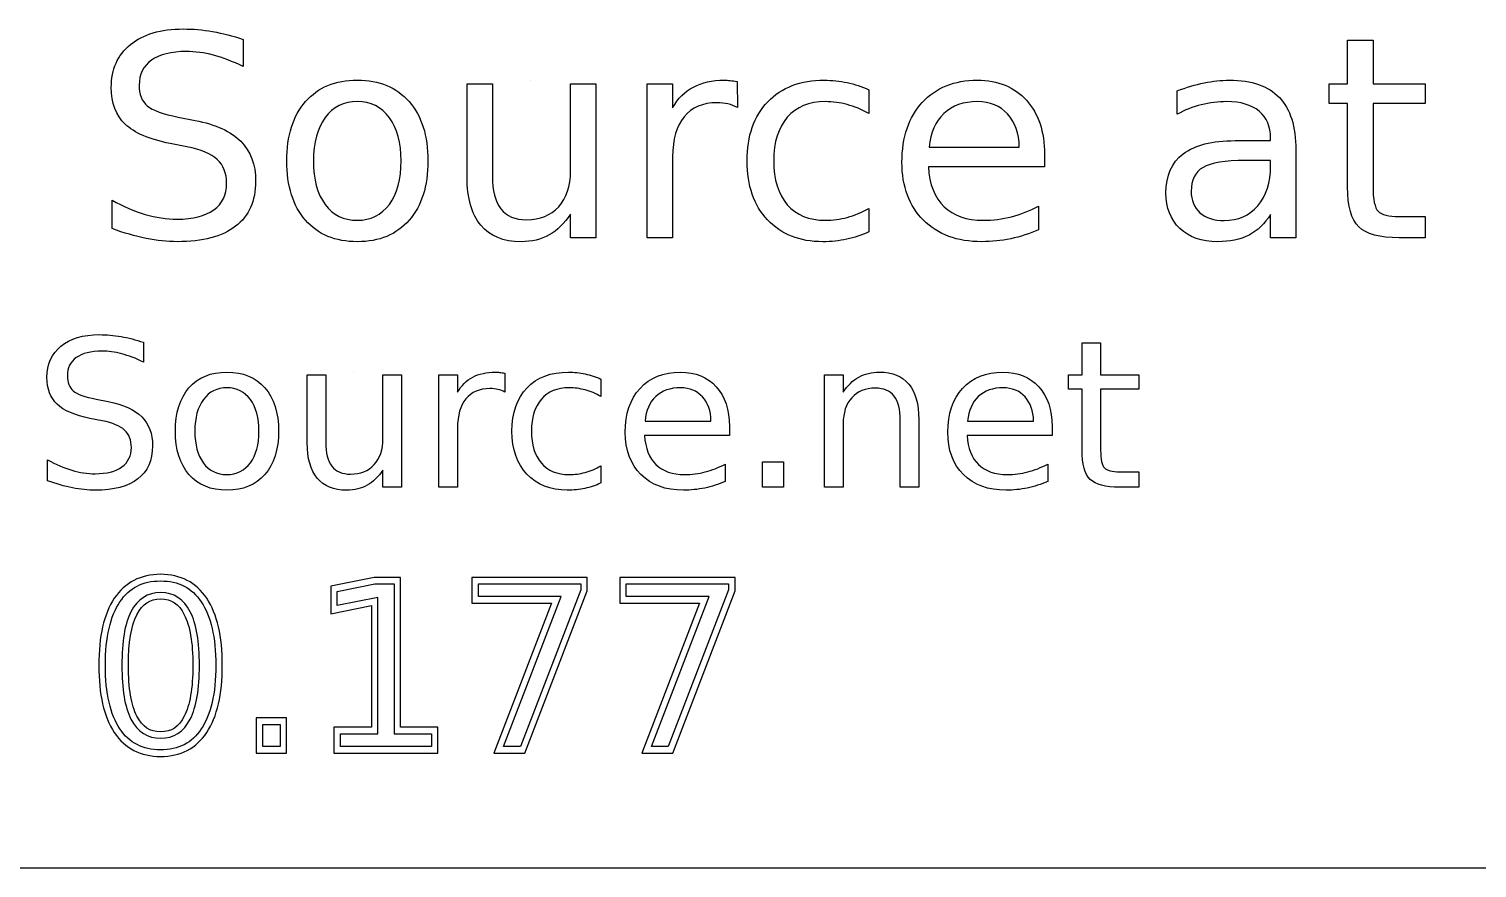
# Model space of a CAD drawing. Extents: x 9 to 461, y 6 to 31.
# Drawn here: x 81.01 to 101.88, y 5.5 to 17.59 of the extents above; entities that cross this region are included whole.
import ezdxf

# ---------------------------------------------------------------- set-up
doc = ezdxf.new("R2010")
doc.units = 0
doc.layers.get('0').update_dxf_attribs({"linetype": 'CONTINUOUS'})

msp = doc.modelspace()

# ---------------------------------------------------------------- linework, layer by layer
at = {"color": 3}
for p, q in [((84.098504, 17.439572), (84.098504, 17.049713)), ((84.098504, 17.439559), (84.098504, 17.439572)), ((100.01345, 16.798383), (100.01345, 17.427698)), ((100.01345, 17.427698), (100.379561, 17.427698)), ((100.379561, 17.427698), (100.379561, 16.798383)), ((85.743033, 16.851815), (85.743033, 16.851815)), ((87.324239, 15.456635), (87.324239, 16.798383)), ((87.324239, 16.798383), (87.688371, 16.798383)), ((87.688371, 16.798383), (87.688371, 15.470488)), ((88.240507, 16.851815), (88.240507, 16.851815)), ((88.816389, 15.541731), (88.816389, 16.798383)), ((88.816389, 16.798383), (89.180521, 16.798383)), ((89.180521, 16.798383), (89.180521, 14.581926)), ((89.920657, 14.581922), (89.920657, 16.798379)), ((89.920657, 16.798379), (90.286768, 16.798379)), ((90.286768, 16.798379), (90.286768, 16.454036)), ((91.216891, 16.832062), (91.218867, 16.457998)), ((93.11275, 16.713295), (93.11275, 16.713286)), ((93.11275, 16.713286), (93.11275, 16.372902)), ((97.557531, 16.361023), (97.557531, 16.69745)), ((99.746288, 16.515389), (99.746288, 16.798383)), ((99.746288, 16.798383), (100.01345, 16.798383)), ((100.379561, 16.798383), (101.129594, 16.798383)), ((101.129594, 16.798383), (101.129594, 16.515389)), ((85.743033, 16.543094), (85.743033, 16.543094)), ((100.01345, 16.515389), (99.746288, 16.515389)), ((100.01345, 15.31217), (100.01345, 16.515389)), ((101.129594, 16.515389), (100.379561, 16.515389)), ((100.379561, 16.515389), (100.379561, 15.31217)), ((83.162447, 16.321446), (83.403882, 16.271966)), ((83.287123, 15.891992), (83.043708, 15.939492)), ((93.983497, 15.886073), (95.281707, 15.888052)), ((98.39266, 15.981065), (98.903237, 15.981065)), ((98.903237, 15.981065), (98.903237, 16.016685)), ((90.286768, 15.74952), (90.286768, 14.581922)), ((95.645839, 15.781187), (95.645839, 15.603079)), ((95.645839, 15.781181), (95.645839, 15.781187)), ((98.903237, 15.696093), (98.541084, 15.696091)), ((98.903237, 15.614953), (98.903237, 15.696093)), ((99.267369, 15.846494), (99.267369, 14.581926)), ((99.267369, 15.846489), (99.267369, 15.846494)), ((87.324239, 15.456635), (87.324239, 15.456635)), ((95.645839, 15.603079), (93.971623, 15.603079)), ((82.208579, 14.712526), (82.208579, 15.124154)), ((95.560743, 15.039067), (95.560743, 14.694725)), ((88.816389, 14.581926), (88.816389, 14.922311)), ((93.11275, 15.003454), (93.11275, 14.667027)), ((98.903237, 14.581926), (98.903237, 14.918353)), ((100.755565, 14.886689), (101.129592, 14.886689)), ((101.129592, 14.886689), (101.129592, 14.581926)), ((89.180521, 14.581926), (88.816389, 14.581926)), ((90.286768, 14.581922), (89.920657, 14.581922)), ((99.267369, 14.581926), (98.903237, 14.581926)), ((101.129592, 14.581926), (100.755565, 14.581926)), ((82.661255, 13.075518), (82.661262, 13.075529)), ((82.661262, 13.075529), (82.661262, 12.790439)), ((96.186405, 12.60665), (96.186405, 13.066846)), ((96.186405, 13.066846), (96.45413, 13.066846)), ((96.45413, 13.066846), (96.45413, 12.60665)), ((83.863852, 12.645723), (83.863852, 12.645723)), ((85.020131, 11.625476), (85.020131, 12.60665)), ((85.020131, 12.60665), (85.286408, 12.60665)), ((85.286408, 12.60665), (85.286408, 11.635606)), ((85.690165, 12.645723), (85.690165, 12.645723)), ((86.111284, 11.687704), (86.111284, 12.60665)), ((86.111284, 12.60665), (86.377562, 12.60665)), ((86.377562, 12.60665), (86.377562, 10.985832)), ((86.918803, 10.985831), (86.918803, 12.60665)), ((86.918803, 12.60665), (87.186527, 12.60665)), ((87.186527, 12.60665), (87.186527, 12.354844)), ((87.866696, 12.631295), (87.868139, 12.357738)), ((89.253069, 12.544427), (89.253069, 12.544422)), ((89.253069, 12.544422), (89.253069, 12.295511)), ((92.475892, 10.985832), (92.475892, 12.60665)), ((92.475892, 12.60665), (92.743616, 12.60665)), ((92.743616, 12.60665), (92.743616, 12.354844)), ((95.991039, 12.399706), (95.991039, 12.60665)), ((95.991039, 12.60665), (96.186405, 12.60665)), ((96.45413, 12.60665), (97.002603, 12.60665)), ((97.002603, 12.60665), (97.002603, 12.399706)), ((83.863852, 12.419966), (83.863852, 12.419966)), ((96.186405, 12.399706), (95.991039, 12.399706)), ((96.186405, 11.519833), (96.186405, 12.399706)), ((97.002603, 12.399706), (96.45413, 12.399706)), ((96.45413, 12.399706), (96.45413, 11.519834)), ((81.976754, 12.257879), (82.153307, 12.221699)), ((82.067921, 11.943848), (81.88992, 11.978578)), ((89.889819, 11.939513), (90.839154, 11.94096)), ((92.74362, 11.901883), (92.74362, 10.985832)), ((93.567049, 10.985832), (93.567049, 11.955428)), ((93.833326, 11.964113), (93.833326, 11.964111)), ((93.833326, 11.964111), (93.833326, 10.985832)), ((94.538092, 11.939513), (95.487428, 11.94096)), ((87.186524, 11.839655), (87.186524, 10.985831)), ((91.105432, 11.732566), (89.881136, 11.732566)), ((91.105432, 11.86281), (91.105432, 11.732566)), ((91.105432, 11.862809), (91.105432, 11.86281)), ((95.753705, 11.732566), (94.529409, 11.732566)), ((95.753705, 11.86281), (95.753705, 11.732566)), ((95.753705, 11.862809), (95.753705, 11.86281)), ((85.020127, 11.625476), (85.020131, 11.625476)), ((81.279223, 11.081338), (81.279223, 11.382347)), ((89.253069, 11.294086), (89.253069, 11.048069)), ((91.043204, 11.32013), (91.043204, 11.068324)), ((91.5801, 11.35341), (91.88545, 11.35341)), ((91.5801, 10.985832), (91.5801, 11.35341)), ((91.88545, 11.35341), (91.88545, 10.985832)), ((95.691477, 11.32013), (95.691477, 11.068324)), ((86.111284, 10.985832), (86.111284, 11.234743)), ((96.729085, 11.208694), (97.002598, 11.208694)), ((97.002598, 11.208694), (97.002598, 10.985831)), ((86.377562, 10.985832), (86.111284, 10.985832)), ((87.186524, 10.985831), (86.918803, 10.985831)), ((91.88545, 10.985832), (91.5801, 10.985832)), ((92.74362, 10.985832), (92.475892, 10.985832)), ((93.833326, 10.985832), (93.567049, 10.985832)), ((97.002598, 10.985831), (96.72909, 10.985831)), ((82.908203, 9.732375), (82.908203, 9.732422)), ((82.908203, 9.636722), (82.908203, 9.636722)), ((85.984375, 9.687502), (85.359375, 9.562502)), ((86.367188, 9.6875), (85.984375, 9.687502)), ((86.367188, 7.527344), (86.367188, 9.6875)), ((87.394531, 9.687502), (87.394531, 9.640632)), ((89.056641, 9.6875), (87.394531, 9.687502)), ((87.394531, 9.640632), (87.394531, 9.316413)), ((89.056641, 9.492195), (89.056641, 9.6875)), ((89.525391, 9.687502), (89.525391, 9.640632)), ((91.1875, 9.6875), (89.525391, 9.687502)), ((89.525391, 9.640632), (89.525391, 9.316413)), ((91.1875, 9.492188), (91.1875, 9.6875)), ((82.908203, 9.470705), (82.908203, 9.470705)), ((85.359375, 9.562502), (85.359375, 9.164064)), ((85.453125, 9.484375), (85.994141, 9.593752)), ((85.453125, 9.28125), (85.453125, 9.484375)), ((86.039062, 9.398438), (85.453125, 9.28125)), ((85.994141, 9.593752), (86.271484, 9.593752)), ((86.039062, 7.433594), (86.039062, 9.398438)), ((86.271484, 9.593752), (86.271484, 7.433596)), ((87.490234, 9.593752), (88.962891, 9.593752)), ((87.490234, 9.410156), (87.490234, 9.593752)), ((88.681641, 9.410156), (87.490234, 9.410156)), ((87.849609, 7.25), (88.681641, 9.410156)), ((88.962891, 9.509772), (88.091797, 7.25)), ((88.158203, 7.154304), (89.056641, 9.492195)), ((88.962891, 9.593752), (88.962891, 9.509772)), ((89.619141, 9.593752), (91.091797, 9.593752)), ((89.619141, 9.410156), (89.619141, 9.593752)), ((90.8125, 9.410156), (89.619141, 9.410156)), ((89.980469, 7.25), (90.8125, 9.410156)), ((91.091797, 9.509772), (90.222656, 7.25)), ((90.287109, 7.154304), (91.1875, 9.492188)), ((91.091797, 9.593752), (91.091797, 9.509772)), ((82.908203, 9.376955), (82.908203, 9.376955)), ((85.359375, 9.164064), (85.945312, 9.281252)), ((85.945312, 9.281252), (85.945312, 7.527346)), ((87.394531, 9.316413), (88.542969, 9.316413)), ((88.542969, 9.316413), (87.710938, 7.154304)), ((89.525391, 9.316413), (90.673828, 9.316413)), ((90.673828, 9.316413), (89.841797, 7.154304)), ((84.722656, 7.664067), (84.283203, 7.664063)), ((84.283203, 7.664063), (84.283203, 7.617193)), ((84.283203, 7.617193), (84.283203, 7.154302)), ((84.378906, 7.570313), (84.628906, 7.570313)), ((84.378906, 7.25), (84.378906, 7.570313)), ((84.628906, 7.570313), (84.628906, 7.25)), ((84.722656, 7.154302), (84.722656, 7.664067)), ((85.945312, 7.527346), (85.40625, 7.527346)), ((85.40625, 7.527346), (85.40625, 7.480476)), ((86.904297, 7.527344), (86.367188, 7.527344)), ((86.904297, 7.154304), (86.904297, 7.527344)), ((82.240234, 7.453125), (82.240234, 7.451125)), ((85.40625, 7.480476), (85.40625, 7.154304)), ((85.5, 7.25), (85.5, 7.433594)), ((85.5, 7.433594), (86.039062, 7.433594)), ((86.271484, 7.433596), (86.810547, 7.433596)), ((86.810547, 7.433596), (86.810547, 7.25)), ((84.283203, 7.154302), (84.722656, 7.154302)), ((84.628906, 7.25), (84.378906, 7.25)), ((85.40625, 7.154304), (86.904297, 7.154304)), ((86.810547, 7.25), (85.5, 7.25)), ((87.710938, 7.154304), (88.158203, 7.154304)), ((88.091797, 7.25), (87.849609, 7.25)), ((89.841797, 7.154304), (90.287109, 7.154304)), ((90.222656, 7.25), (89.980469, 7.25))]:
    msp.add_line(p, q, dxfattribs=at)
at = {"color": 7}
msp.add_line((153.675, 5.5), (13.675, 5.5), dxfattribs=at)
at = {"color": 3}
for points in [[(82.471783, 17.364356), (82.656488, 17.514759), (82.910457, 17.58996), (83.23369, 17.58996)], [(83.23369, 17.58996), (83.372219, 17.58996), (83.513386, 17.577427), (83.657192, 17.55236)], [(83.657192, 17.55236), (83.800997, 17.527293), (83.948101, 17.489693), (84.098504, 17.439559)], [(82.196705, 16.746915), (82.196705, 17.00814), (82.288398, 17.213954), (82.471783, 17.364356)], [(82.774567, 17.138764), (82.657148, 17.054327), (82.598438, 16.934269), (82.598438, 16.77859)], [(83.279207, 17.265419), (83.061519, 17.265419), (82.893306, 17.223201), (82.774567, 17.138764)], [(83.669065, 17.211989), (83.534495, 17.247609), (83.404542, 17.265419), (83.279207, 17.265419)], [(84.098504, 17.049713), (83.946782, 17.122276), (83.803636, 17.176368), (83.669065, 17.211989)], [(82.396582, 16.218528), (82.263331, 16.345183), (82.196705, 16.521312), (82.196705, 16.746915)], [(82.598438, 16.77859), (82.598438, 16.647977), (82.637358, 16.549028), (82.715198, 16.481743)], [(84.994979, 16.543094), (85.175726, 16.748908), (85.425077, 16.851815), (85.743033, 16.851815)], [(85.743033, 16.851815), (86.05967, 16.851815), (86.308361, 16.748908), (86.489108, 16.543094)], [(90.286768, 16.454036), (90.363289, 16.588607), (90.462897, 16.688215), (90.585594, 16.752862)], [(90.585594, 16.752862), (90.708291, 16.818829), (90.857374, 16.851812), (91.032843, 16.851812)], [(91.032843, 16.851812), (91.05791, 16.851812), (91.085616, 16.849845), (91.115963, 16.845912)], [(91.115963, 16.845912), (91.14631, 16.843245), (91.179952, 16.838629), (91.216891, 16.832062)], [(91.656222, 16.541122), (91.855439, 16.748255), (92.127879, 16.851822), (92.47354, 16.851822)], [(92.47354, 16.851822), (92.585682, 16.851822), (92.695185, 16.839949), (92.80205, 16.816202)], [(92.80205, 16.816202), (92.908915, 16.793775), (93.012482, 16.759473), (93.11275, 16.713295)], [(93.884548, 16.531214), (94.081127, 16.744944), (94.34565, 16.851809), (94.678119, 16.851809)], [(94.678119, 16.851809), (94.976285, 16.851809), (95.211783, 16.755499), (95.384614, 16.562878)], [(97.557531, 16.69745), (97.690782, 16.748903), (97.820076, 16.787163), (97.945411, 16.81223)], [(97.945411, 16.81223), (98.070746, 16.838617), (98.192783, 16.85181), (98.311522, 16.85181)], [(98.311522, 16.85181), (98.632117, 16.85181), (98.871573, 16.768693), (99.029892, 16.602459)], [(84.725838, 15.688175), (84.725838, 16.052308), (84.815552, 16.337281), (84.994979, 16.543094)], [(85.743033, 16.543094), (85.547774, 16.543094), (85.393413, 16.466574), (85.279952, 16.313533)], [(86.204135, 16.311554), (86.090674, 16.465914), (85.936973, 16.543094), (85.743033, 16.543094)], [(86.489108, 16.543094), (86.669855, 16.337281), (86.760228, 16.052308), (86.760228, 15.688175)], [(90.925978, 16.527258), (90.720165, 16.527258), (90.561846, 16.459973), (90.451023, 16.325403)], [(91.084297, 16.509448), (91.036804, 16.521321), (90.984031, 16.527258), (90.925978, 16.527258)], [(91.218867, 16.457998), (91.177967, 16.481745), (91.13311, 16.498895), (91.084297, 16.509448)], [(91.359375, 15.688182), (91.359375, 16.049676), (91.458324, 16.333989), (91.656222, 16.541122)], [(92.489372, 16.543097), (92.253214, 16.543097), (92.069829, 16.467896), (91.939216, 16.317494)], [(92.80205, 16.499557), (92.699143, 16.528584), (92.594917, 16.543097), (92.489372, 16.543097)], [(93.11275, 16.372902), (93.009843, 16.429635), (92.906277, 16.471854), (92.80205, 16.499557)], [(93.59166, 15.66838), (93.59166, 16.031193), (93.689289, 16.318804), (93.884548, 16.531214)], [(94.682077, 16.543094), (94.478902, 16.543094), (94.315966, 16.485704), (94.193269, 16.370923)], [(95.113494, 16.364986), (95.00531, 16.483725), (94.861504, 16.543094), (94.682077, 16.543094)], [(95.384614, 16.562878), (95.558764, 16.371577), (95.645839, 16.111011), (95.645839, 15.781181)], [(97.903853, 16.497573), (97.783795, 16.467226), (97.668354, 16.42171), (97.557531, 16.361023)], [(98.273922, 16.543093), (98.147267, 16.543093), (98.023911, 16.52792), (97.903853, 16.497573)], [(98.737003, 16.404565), (98.6275, 16.496917), (98.473139, 16.543093), (98.273922, 16.543093)], [(99.029892, 16.602459), (99.18821, 16.436224), (99.267369, 16.184234), (99.267369, 15.846489)], [(82.715198, 16.481743), (82.794357, 16.415776), (82.94344, 16.362344), (83.162447, 16.321446)], [(85.279952, 16.313533), (85.166491, 16.161811), (85.10976, 15.953358), (85.10976, 15.688175)], [(86.374327, 15.688175), (86.374327, 15.95072), (86.317596, 16.158513), (86.204135, 16.311554)], [(90.451023, 16.325403), (90.34152, 16.192152), (90.286768, 16.000191), (90.286768, 15.74952)], [(91.939216, 16.317494), (91.808603, 16.168411), (91.743297, 15.958639), (91.743297, 15.688178)], [(94.193269, 16.370923), (94.071892, 16.256142), (94.001968, 16.094526), (93.983497, 15.886073)], [(95.281707, 15.888052), (95.27904, 16.087269), (95.222969, 16.246247), (95.113494, 16.364986)], [(98.903237, 16.016685), (98.903237, 16.184238), (98.847826, 16.313532), (98.737003, 16.404565)], [(83.043708, 15.939492), (82.745542, 15.998859), (82.529833, 16.091871), (82.396582, 16.218528)], [(83.403882, 16.271966), (83.702048, 16.215233), (83.921715, 16.114964), (84.062882, 15.971161)], [(83.724477, 15.707947), (83.636082, 15.789745), (83.490298, 15.851093), (83.287123, 15.891992)], [(84.062882, 15.971161), (84.205369, 15.828675), (84.276612, 15.637374), (84.276612, 15.397258)], [(97.644606, 15.791083), (97.81216, 15.917738), (98.061511, 15.981065), (98.39266, 15.981065)], [(83.859047, 15.367563), (83.859047, 15.512688), (83.81419, 15.62615), (83.724477, 15.707947)], [(84.994979, 14.833257), (84.815552, 15.04039), (84.725838, 15.325362), (84.725838, 15.688175)], [(85.10976, 15.688175), (85.10976, 15.422992), (85.165831, 15.21388), (85.277973, 15.060839)], [(86.204135, 15.062818), (86.317596, 15.215859), (86.374327, 15.424312), (86.374327, 15.688175)], [(86.760228, 15.688175), (86.760228, 15.325362), (86.669855, 15.04039), (86.489108, 14.833257)], [(91.654243, 14.839201), (91.457664, 15.048972), (91.359375, 15.331966), (91.359375, 15.688182)], [(91.743297, 15.688178), (91.743297, 15.417718), (91.808603, 15.207287), (91.939216, 15.056884)], [(93.90038, 14.833251), (93.694567, 15.039064), (93.59166, 15.317441), (93.59166, 15.66838)], [(97.395255, 15.227074), (97.395255, 15.476425), (97.478372, 15.664428), (97.644606, 15.791083)], [(98.541084, 15.696091), (98.246876, 15.696091), (98.043041, 15.662448), (97.929579, 15.595163)], [(87.522137, 14.762013), (87.390205, 14.920332), (87.324239, 15.151872), (87.324239, 15.456635)], [(87.688371, 15.470488), (87.688371, 15.260716), (87.72927, 15.103057), (87.811068, 14.997512)], [(88.644218, 15.029176), (88.758999, 15.154511), (88.816389, 15.325363), (88.816389, 15.541731)], [(93.971623, 15.603079), (93.987456, 15.352408), (94.062658, 15.161107), (94.197227, 15.029176)], [(97.929579, 15.595163), (97.816118, 15.527878), (97.759387, 15.413098), (97.759387, 15.250821)], [(98.719192, 15.043028), (98.841889, 15.186834), (98.903237, 15.377476), (98.903237, 15.614953)], [(83.673023, 14.983641), (83.797039, 15.073355), (83.859047, 15.201329), (83.859047, 15.367563)], [(84.276612, 15.397258), (84.276612, 15.110965), (84.180302, 14.893937), (83.987681, 14.746174)], [(97.759387, 15.250821), (97.759387, 15.121528), (97.801605, 15.018621), (97.886042, 14.9421)], [(100.173745, 14.738266), (100.066882, 14.843811), (100.01345, 15.035113), (100.01345, 15.31217)], [(100.379561, 15.31217), (100.379561, 15.131423), (100.403968, 15.015322), (100.452781, 14.963869)], [(82.208579, 15.124154), (82.370855, 15.033121), (82.529833, 14.964516), (82.685513, 14.91834)], [(85.277973, 15.060839), (85.391434, 14.909118), (85.546454, 14.833257), (85.743033, 14.833257)], [(85.743033, 14.833257), (85.936973, 14.833257), (86.090674, 14.909777), (86.204135, 15.062818)], [(88.179158, 14.841173), (88.375737, 14.841173), (88.530757, 14.903841), (88.644218, 15.029176)], [(91.939216, 15.056884), (92.069829, 14.907801), (92.253214, 14.83326), (92.489372, 14.83326)], [(94.197227, 15.029176), (94.333117, 14.898563), (94.52178, 14.833257), (94.763215, 14.833257)], [(95.168906, 14.884707), (95.300837, 14.919007), (95.43145, 14.97046), (95.560743, 15.039067)], [(97.595132, 14.714519), (97.461881, 14.842493), (97.395255, 15.013345), (97.395255, 15.227074)], [(98.234342, 14.829299), (98.436198, 14.829299), (98.597815, 14.900542), (98.719192, 15.043028)], [(82.685513, 14.91834), (82.841192, 14.87216), (82.994233, 14.84907), (83.144636, 14.84907)], [(83.144636, 14.84907), (83.372878, 14.84907), (83.549007, 14.893927), (83.673023, 14.983641)], [(85.743033, 14.524536), (85.425077, 14.524536), (85.175726, 14.627443), (84.994979, 14.833257)], [(86.489108, 14.833257), (86.308361, 14.627443), (86.05967, 14.524536), (85.743033, 14.524536)], [(87.811068, 14.997512), (87.892866, 14.893286), (88.015563, 14.841173), (88.179158, 14.841173)], [(88.816389, 14.922311), (88.727995, 14.78774), (88.625088, 14.687472), (88.507669, 14.621506)], [(92.449792, 14.524543), (92.116005, 14.524543), (91.850822, 14.629429), (91.654243, 14.839201)], [(92.489372, 14.83326), (92.594917, 14.83326), (92.699143, 14.847113), (92.80205, 14.87482)], [(92.80205, 14.87482), (92.906277, 14.903847), (93.009843, 14.946725), (93.11275, 15.003454)], [(94.741446, 14.52453), (94.387869, 14.52453), (94.107513, 14.627437), (93.90038, 14.833251)], [(94.763215, 14.833257), (94.903063, 14.833257), (95.038293, 14.850407), (95.168906, 14.884707)], [(97.886042, 14.9421), (97.971797, 14.866899), (98.087897, 14.829299), (98.234342, 14.829299)], [(98.903237, 14.918353), (98.82012, 14.783782), (98.716553, 14.684174), (98.592537, 14.619527)], [(100.452781, 14.963869), (100.502914, 14.912416), (100.603842, 14.886689), (100.755565, 14.886689)], [(82.697387, 14.572018), (82.540388, 14.603685), (82.377452, 14.650521), (82.208579, 14.712526)], [(83.987681, 14.746174), (83.79638, 14.59841), (83.515365, 14.524528), (83.144636, 14.524528)], [(88.101978, 14.524536), (87.847349, 14.524536), (87.654069, 14.603695), (87.522137, 14.762013)], [(88.507669, 14.621506), (88.391569, 14.556859), (88.256339, 14.524536), (88.101978, 14.524536)], [(93.11275, 14.667027), (93.011163, 14.619534), (92.905617, 14.583912), (92.796114, 14.560163)], [(95.560743, 14.694725), (95.43013, 14.639312), (95.29622, 14.597093), (95.159011, 14.56807)], [(98.137372, 14.524537), (97.910449, 14.524537), (97.729703, 14.587864), (97.595132, 14.714519)], [(98.592537, 14.619527), (98.468521, 14.5562), (98.316799, 14.524537), (98.137372, 14.524537)], [(100.755565, 14.581926), (100.47455, 14.581926), (100.28061, 14.634039), (100.173745, 14.738266)], [(83.144636, 14.524528), (83.004788, 14.524528), (82.855705, 14.540358), (82.697387, 14.572018)], [(92.796114, 14.560163), (92.687929, 14.536416), (92.572489, 14.524543), (92.449792, 14.524543)], [(95.159011, 14.56807), (95.021802, 14.539043), (94.882613, 14.52453), (94.741446, 14.52453)], [(81.471691, 13.020532), (81.606759, 13.130516), (81.792478, 13.185508), (82.028847, 13.185508)], [(82.028847, 13.185508), (82.130148, 13.185508), (82.233379, 13.176341), (82.338539, 13.158008)], [(82.338539, 13.158008), (82.443699, 13.139675), (82.551271, 13.112178), (82.661255, 13.075518)], [(81.270536, 12.569019), (81.270536, 12.760044), (81.337588, 12.910548), (81.471691, 13.020532)], [(82.062139, 12.948176), (81.902952, 12.948176), (81.779943, 12.917303), (81.693114, 12.855556)], [(82.347229, 12.909106), (82.248822, 12.935153), (82.153792, 12.948176), (82.062139, 12.948176)], [(81.693114, 12.855556), (81.607249, 12.793809), (81.564316, 12.706015), (81.564316, 12.592173)], [(82.661262, 12.790439), (82.550313, 12.843499), (82.445636, 12.883055), (82.347229, 12.909106)], [(81.416699, 12.182627), (81.319257, 12.275245), (81.270536, 12.404042), (81.270536, 12.569019)], [(81.564316, 12.592173), (81.564316, 12.49666), (81.592776, 12.424302), (81.649696, 12.375099)], [(83.316826, 12.419966), (83.449, 12.570471), (83.631342, 12.645723), (83.863852, 12.645723)], [(83.863852, 12.645723), (84.095397, 12.645723), (84.277257, 12.570471), (84.409431, 12.419966)], [(87.186527, 12.354844), (87.24248, 12.453251), (87.315321, 12.526091), (87.405048, 12.573365)], [(87.405048, 12.573365), (87.494772, 12.621605), (87.603791, 12.645725), (87.732106, 12.645725)], [(87.732106, 12.645725), (87.750439, 12.645725), (87.770699, 12.644292), (87.792886, 12.641425)], [(87.792886, 12.641425), (87.815079, 12.639492), (87.839683, 12.636115), (87.866696, 12.631295)], [(88.18796, 12.418523), (88.333641, 12.569992), (88.532866, 12.645727), (88.785637, 12.645727)], [(88.785637, 12.645727), (88.867642, 12.645727), (88.947718, 12.637044), (89.025865, 12.619677)], [(89.025865, 12.619677), (89.104012, 12.603277), (89.179746, 12.578194), (89.253069, 12.544427)], [(89.817461, 12.411282), (89.961212, 12.567575), (90.154648, 12.645722), (90.397771, 12.645722)], [(90.397771, 12.645722), (90.61581, 12.645722), (90.788022, 12.575294), (90.914407, 12.434437)], [(92.743616, 12.354844), (92.807289, 12.452286), (92.882059, 12.525126), (92.967925, 12.573365)], [(92.967925, 12.573365), (93.054755, 12.621605), (93.154609, 12.645725), (93.267487, 12.645725)], [(93.267487, 12.645725), (93.453688, 12.645725), (93.594545, 12.587839), (93.690057, 12.472066)], [(94.465734, 12.411282), (94.609485, 12.567575), (94.802922, 12.645722), (95.046045, 12.645722)], [(95.046045, 12.645722), (95.264083, 12.645722), (95.436295, 12.575294), (95.56268, 12.434437)], [(81.649696, 12.375099), (81.707583, 12.326859), (81.816602, 12.287786), (81.976754, 12.257879)], [(83.120012, 11.794794), (83.120012, 12.061071), (83.185617, 12.269461), (83.316826, 12.419966)], [(83.863852, 12.419966), (83.721065, 12.419966), (83.608187, 12.364009), (83.525217, 12.252096)], [(84.20104, 12.250649), (84.118069, 12.363527), (84.005673, 12.419966), (83.863852, 12.419966)], [(84.409431, 12.419966), (84.541604, 12.269461), (84.607691, 12.061071), (84.607691, 11.794794)], [(87.653956, 12.408388), (87.503451, 12.408388), (87.387679, 12.359185), (87.306638, 12.260778)], [(87.769729, 12.395368), (87.734996, 12.404048), (87.696405, 12.408388), (87.653956, 12.408388)], [(87.868139, 12.357738), (87.838232, 12.375105), (87.805429, 12.387648), (87.769729, 12.395368)], [(87.970886, 11.794798), (87.970886, 12.059145), (88.043244, 12.267054), (88.18796, 12.418523)], [(88.797214, 12.419971), (88.624519, 12.419971), (88.490416, 12.364979), (88.394904, 12.254995)], [(89.025865, 12.388131), (88.950612, 12.409358), (88.874395, 12.419971), (88.797214, 12.419971)], [(89.253069, 12.295511), (89.177816, 12.336998), (89.102082, 12.367871), (89.025865, 12.388131)], [(89.603281, 11.780321), (89.603281, 12.045634), (89.674674, 12.255954), (89.817461, 12.411282)], [(90.400665, 12.419969), (90.25209, 12.419969), (90.132941, 12.378001), (90.043217, 12.294066)], [(90.716146, 12.289725), (90.637035, 12.376554), (90.531874, 12.419969), (90.400665, 12.419969)], [(90.914407, 12.434437), (91.041757, 12.294545), (91.105432, 12.104002), (91.105432, 11.862809)], [(93.208158, 12.414178), (93.064407, 12.414178), (92.951046, 12.368351), (92.868075, 12.276698)], [(93.477329, 12.299852), (93.417516, 12.376069), (93.327792, 12.414178), (93.208158, 12.414178)], [(93.690057, 12.472066), (93.78557, 12.357258), (93.833326, 12.18794), (93.833326, 11.964113)], [(94.251555, 11.780321), (94.251555, 12.045634), (94.322948, 12.255954), (94.465734, 12.411282)], [(95.048939, 12.419969), (94.900364, 12.419969), (94.781215, 12.378001), (94.691491, 12.294066)], [(95.364419, 12.289725), (95.285308, 12.376554), (95.180148, 12.419969), (95.048939, 12.419969)], [(95.56268, 12.434437), (95.69003, 12.294545), (95.753705, 12.104002), (95.753705, 11.862809)], [(81.88992, 11.978578), (81.671881, 12.021991), (81.514141, 12.090008), (81.416699, 12.182627)], [(82.153307, 12.221699), (82.371346, 12.180212), (82.53198, 12.10689), (82.635211, 12.001731)], [(83.525217, 12.252096), (83.442246, 12.141147), (83.400761, 11.988713), (83.400761, 11.794794)], [(84.325495, 11.794794), (84.325495, 11.986783), (84.28401, 12.138735), (84.20104, 12.250649)], [(87.306638, 12.260778), (87.226562, 12.163336), (87.186524, 12.022962), (87.186524, 11.839655)], [(88.394904, 12.254995), (88.299391, 12.145976), (88.251635, 11.992577), (88.251635, 11.794799)], [(90.043217, 12.294066), (89.954458, 12.210131), (89.903326, 12.091947), (89.889819, 11.939513)], [(90.839154, 11.94096), (90.837221, 12.086641), (90.796218, 12.202896), (90.716146, 12.289725)], [(92.868075, 12.276698), (92.785105, 12.185044), (92.74362, 12.060106), (92.74362, 11.901883)], [(93.567049, 11.955428), (93.567049, 12.108827), (93.537142, 12.223635), (93.477329, 12.299852)], [(94.691491, 12.294066), (94.602732, 12.210131), (94.551599, 12.091947), (94.538092, 11.939513)], [(95.487428, 11.94096), (95.485495, 12.086641), (95.444492, 12.202896), (95.364419, 12.289725)], [(82.387743, 11.809262), (82.323103, 11.869075), (82.216496, 11.913937), (82.067921, 11.943848)], [(82.635211, 12.001731), (82.739406, 11.897536), (82.791504, 11.757644), (82.791504, 11.582055)], [(82.486153, 11.560351), (82.486153, 11.666476), (82.45335, 11.749447), (82.387743, 11.809262)], [(83.316826, 11.169621), (83.185617, 11.32109), (83.120012, 11.529481), (83.120012, 11.794794)], [(83.400761, 11.794794), (83.400761, 11.600875), (83.441764, 11.447958), (83.52377, 11.336045)], [(84.20104, 11.337492), (84.28401, 11.449405), (84.325495, 11.601839), (84.325495, 11.794794)], [(84.607691, 11.794794), (84.607691, 11.529481), (84.541604, 11.32109), (84.409431, 11.169621)], [(85.985382, 11.31289), (86.069317, 11.404543), (86.111284, 11.529481), (86.111284, 11.687704)], [(88.186513, 11.173967), (88.042762, 11.327366), (87.970886, 11.534309), (87.970886, 11.794798)], [(88.251635, 11.794799), (88.251635, 11.59702), (88.299391, 11.443139), (88.394904, 11.333155)], [(89.829038, 11.16962), (89.678533, 11.320125), (89.603281, 11.523692), (89.603281, 11.780321)], [(89.881136, 11.732566), (89.892709, 11.549259), (89.947701, 11.409367), (90.046112, 11.31289)], [(94.477311, 11.16962), (94.326807, 11.320125), (94.251555, 11.523692), (94.251555, 11.780321)], [(94.529409, 11.732566), (94.540989, 11.549259), (94.595981, 11.409367), (94.694385, 11.31289)], [(82.35012, 11.279602), (82.440809, 11.345209), (82.486153, 11.438792), (82.486153, 11.560351)], [(82.791504, 11.582055), (82.791504, 11.3727), (82.721076, 11.213995), (82.580219, 11.10594)], [(85.164843, 11.117524), (85.068366, 11.233297), (85.020127, 11.402614), (85.020127, 11.625476)], [(85.286408, 11.635606), (85.286408, 11.482207), (85.316315, 11.366917), (85.376128, 11.289735)], [(96.303625, 11.100157), (96.225478, 11.177338), (96.186405, 11.31723), (96.186405, 11.519833)], [(96.45413, 11.519834), (96.45413, 11.38766), (96.471977, 11.30276), (96.50767, 11.265134)], [(81.279223, 11.382347), (81.39789, 11.31578), (81.514145, 11.265612), (81.627988, 11.231842)], [(81.963729, 11.181192), (82.130635, 11.181192), (82.259432, 11.213995), (82.35012, 11.279602)], [(83.52377, 11.336045), (83.60674, 11.225096), (83.720101, 11.169621), (83.863852, 11.169621)], [(83.863852, 11.169621), (84.005673, 11.169621), (84.118069, 11.225578), (84.20104, 11.337492)], [(85.376128, 11.289735), (85.435941, 11.213518), (85.525665, 11.17541), (85.645299, 11.17541)], [(85.645299, 11.17541), (85.78905, 11.17541), (85.902411, 11.221237), (85.985382, 11.31289)], [(88.394904, 11.333155), (88.490416, 11.224136), (88.624519, 11.169626), (88.797214, 11.169626)], [(89.025865, 11.200016), (89.102082, 11.221243), (89.177816, 11.252599), (89.253069, 11.294086)], [(90.046112, 11.31289), (90.145483, 11.217377), (90.283446, 11.169621), (90.459999, 11.169621)], [(90.756666, 11.207251), (90.853143, 11.232338), (90.948656, 11.269964), (91.043204, 11.32013)], [(94.694385, 11.31289), (94.793756, 11.217377), (94.931719, 11.169621), (95.108272, 11.169621)], [(95.40494, 11.207251), (95.501417, 11.232338), (95.59693, 11.269964), (95.691477, 11.32013)], [(81.636671, 10.978589), (81.521863, 11.001742), (81.402714, 11.035992), (81.279223, 11.081338)], [(81.627988, 11.231842), (81.741831, 11.198075), (81.853745, 11.181192), (81.963729, 11.181192)], [(82.580219, 11.10594), (82.440327, 10.997886), (82.23483, 10.943859), (81.963729, 10.943859)], [(83.863852, 10.943865), (83.631342, 10.943865), (83.449, 11.019117), (83.316826, 11.169621)], [(84.409431, 11.169621), (84.277257, 11.019117), (84.095397, 10.943865), (83.863852, 10.943865)], [(85.58886, 10.943865), (85.402659, 10.943865), (85.26132, 11.001751), (85.164843, 11.117524)], [(86.111284, 11.234743), (86.046644, 11.136336), (85.971392, 11.063014), (85.885528, 11.014775)], [(88.768271, 10.943869), (88.524184, 10.943869), (88.330264, 11.020568), (88.186513, 11.173967)], [(88.797214, 11.169626), (88.874395, 11.169626), (88.950612, 11.179756), (89.025865, 11.200016)], [(90.44408, 10.943864), (90.185521, 10.943864), (89.980507, 11.019116), (89.829038, 11.16962)], [(90.459999, 11.169621), (90.562265, 11.169621), (90.661154, 11.182164), (90.756666, 11.207251)], [(91.043204, 11.068324), (90.947691, 11.027804), (90.849767, 10.996931), (90.749431, 10.975704)], [(95.092354, 10.943864), (94.833795, 10.943864), (94.62878, 11.019116), (94.477311, 11.16962)], [(95.108272, 11.169621), (95.210538, 11.169621), (95.309427, 11.182164), (95.40494, 11.207251)], [(95.691477, 11.068324), (95.595965, 11.027804), (95.498041, 10.996931), (95.397704, 10.975704)], [(96.72909, 10.985831), (96.523593, 10.985831), (96.381772, 11.02394), (96.303625, 11.100157)], [(96.50767, 11.265134), (96.54433, 11.227507), (96.618135, 11.208694), (96.729085, 11.208694)], [(81.963729, 10.943859), (81.861463, 10.943859), (81.752444, 10.955436), (81.636671, 10.978589)], [(85.885528, 11.014775), (85.800628, 10.967502), (85.701739, 10.943865), (85.58886, 10.943865)], [(89.021523, 10.969919), (88.942412, 10.952552), (88.857994, 10.943869), (88.768271, 10.943869)], [(89.253069, 11.048069), (89.178782, 11.013336), (89.1016, 10.987286), (89.021523, 10.969919)], [(90.749431, 10.975704), (90.649094, 10.954477), (90.547311, 10.943864), (90.44408, 10.943864)], [(95.397704, 10.975704), (95.297368, 10.954477), (95.195585, 10.943864), (95.092354, 10.943864)], [(82.908203, 9.732422), (82.622401, 9.732422), (82.392692, 9.614833), (82.240234, 9.386719)], [(82.320312, 9.333987), (82.45746, 9.539193), (82.647456, 9.636722), (82.908203, 9.636722)], [(83.572266, 9.386672), (83.420901, 9.614866), (83.194006, 9.732375), (82.908203, 9.732375)], [(82.908203, 9.636722), (83.16895, 9.636722), (83.358077, 9.539112), (83.494141, 9.333987)], [(82.908203, 9.470705), (82.72276, 9.470705), (82.572263, 9.372305), (82.480469, 9.193361)], [(83.333984, 9.193361), (83.243274, 9.372465), (83.094635, 9.470705), (82.908203, 9.470705)], [(82.240234, 9.386719), (82.088797, 9.159563), (82.017578, 8.836985), (82.017578, 8.419922)], [(82.111328, 8.419925), (82.111328, 8.825952), (82.184318, 9.130001), (82.320312, 9.333987)], [(82.480469, 9.193361), (82.389699, 9.015317), (82.349609, 8.759259), (82.349609, 8.419924)], [(82.566406, 9.150393), (82.646636, 9.306784), (82.753958, 9.376955), (82.908203, 9.376955)], [(82.908203, 9.376955), (83.063636, 9.376955), (83.168918, 9.306625), (83.248047, 9.150393)], [(83.466797, 8.419924), (83.466797, 8.75931), (83.425947, 9.015262), (83.333984, 9.193361)], [(83.494141, 9.333987), (83.631158, 9.130007), (83.703125, 8.82591), (83.703125, 8.419925)], [(83.796875, 8.419875), (83.796875, 8.83698), (83.724855, 9.15951), (83.572266, 9.386672)], [(82.443359, 8.419924), (82.443359, 8.751255), (82.487329, 8.995282), (82.566406, 9.150393)], [(83.248047, 9.150393), (83.328107, 8.995337), (83.373047, 8.751204), (83.373047, 8.419924)], [(82.017578, 8.419922), (82.017578, 8.003933), (82.088898, 7.681276), (82.240234, 7.453125)], [(82.320312, 7.505862), (82.184757, 7.711017), (82.111328, 8.015822), (82.111328, 8.419925)], [(82.349609, 8.419924), (82.349609, 8.081665), (82.389809, 7.823527), (82.480469, 7.644533)], [(82.566406, 7.687502), (82.487226, 7.843841), (82.443359, 8.089694), (82.443359, 8.419924)], [(83.373047, 8.419924), (83.373047, 8.089746), (83.328217, 7.843786), (83.248047, 7.687502)], [(83.333984, 7.644533), (83.425834, 7.823582), (83.466797, 8.081613), (83.466797, 8.419924)], [(83.703125, 8.419925), (83.703125, 8.015043), (83.631255, 7.709071), (83.494141, 7.503909)], [(83.572266, 7.453078), (83.724753, 7.681236), (83.796875, 8.003844), (83.796875, 8.419875)], [(82.480469, 7.644533), (82.572319, 7.466653), (82.722862, 7.369143), (82.908203, 7.369143)], [(82.908203, 7.462893), (82.753857, 7.462893), (82.646581, 7.532223), (82.566406, 7.687502)], [(83.248047, 7.687502), (83.168967, 7.53239), (83.063737, 7.462893), (82.908203, 7.462893)], [(82.908203, 7.369143), (83.094535, 7.369143), (83.243217, 7.466493), (83.333984, 7.644533)], [(82.240234, 7.451125), (82.392734, 7.224096), (82.622464, 7.107375), (82.908203, 7.107375)], [(82.908203, 7.203128), (82.647393, 7.203128), (82.457419, 7.301748), (82.320312, 7.505862)], [(83.494141, 7.503909), (83.358119, 7.299877), (83.169013, 7.203128), (82.908203, 7.203128)], [(82.908203, 7.107375), (83.193943, 7.107375), (83.420859, 7.225968), (83.572266, 7.453078)]]:
    msp.add_open_spline(points, degree=3, dxfattribs=at)

doc.saveas('drawing.dxf')
